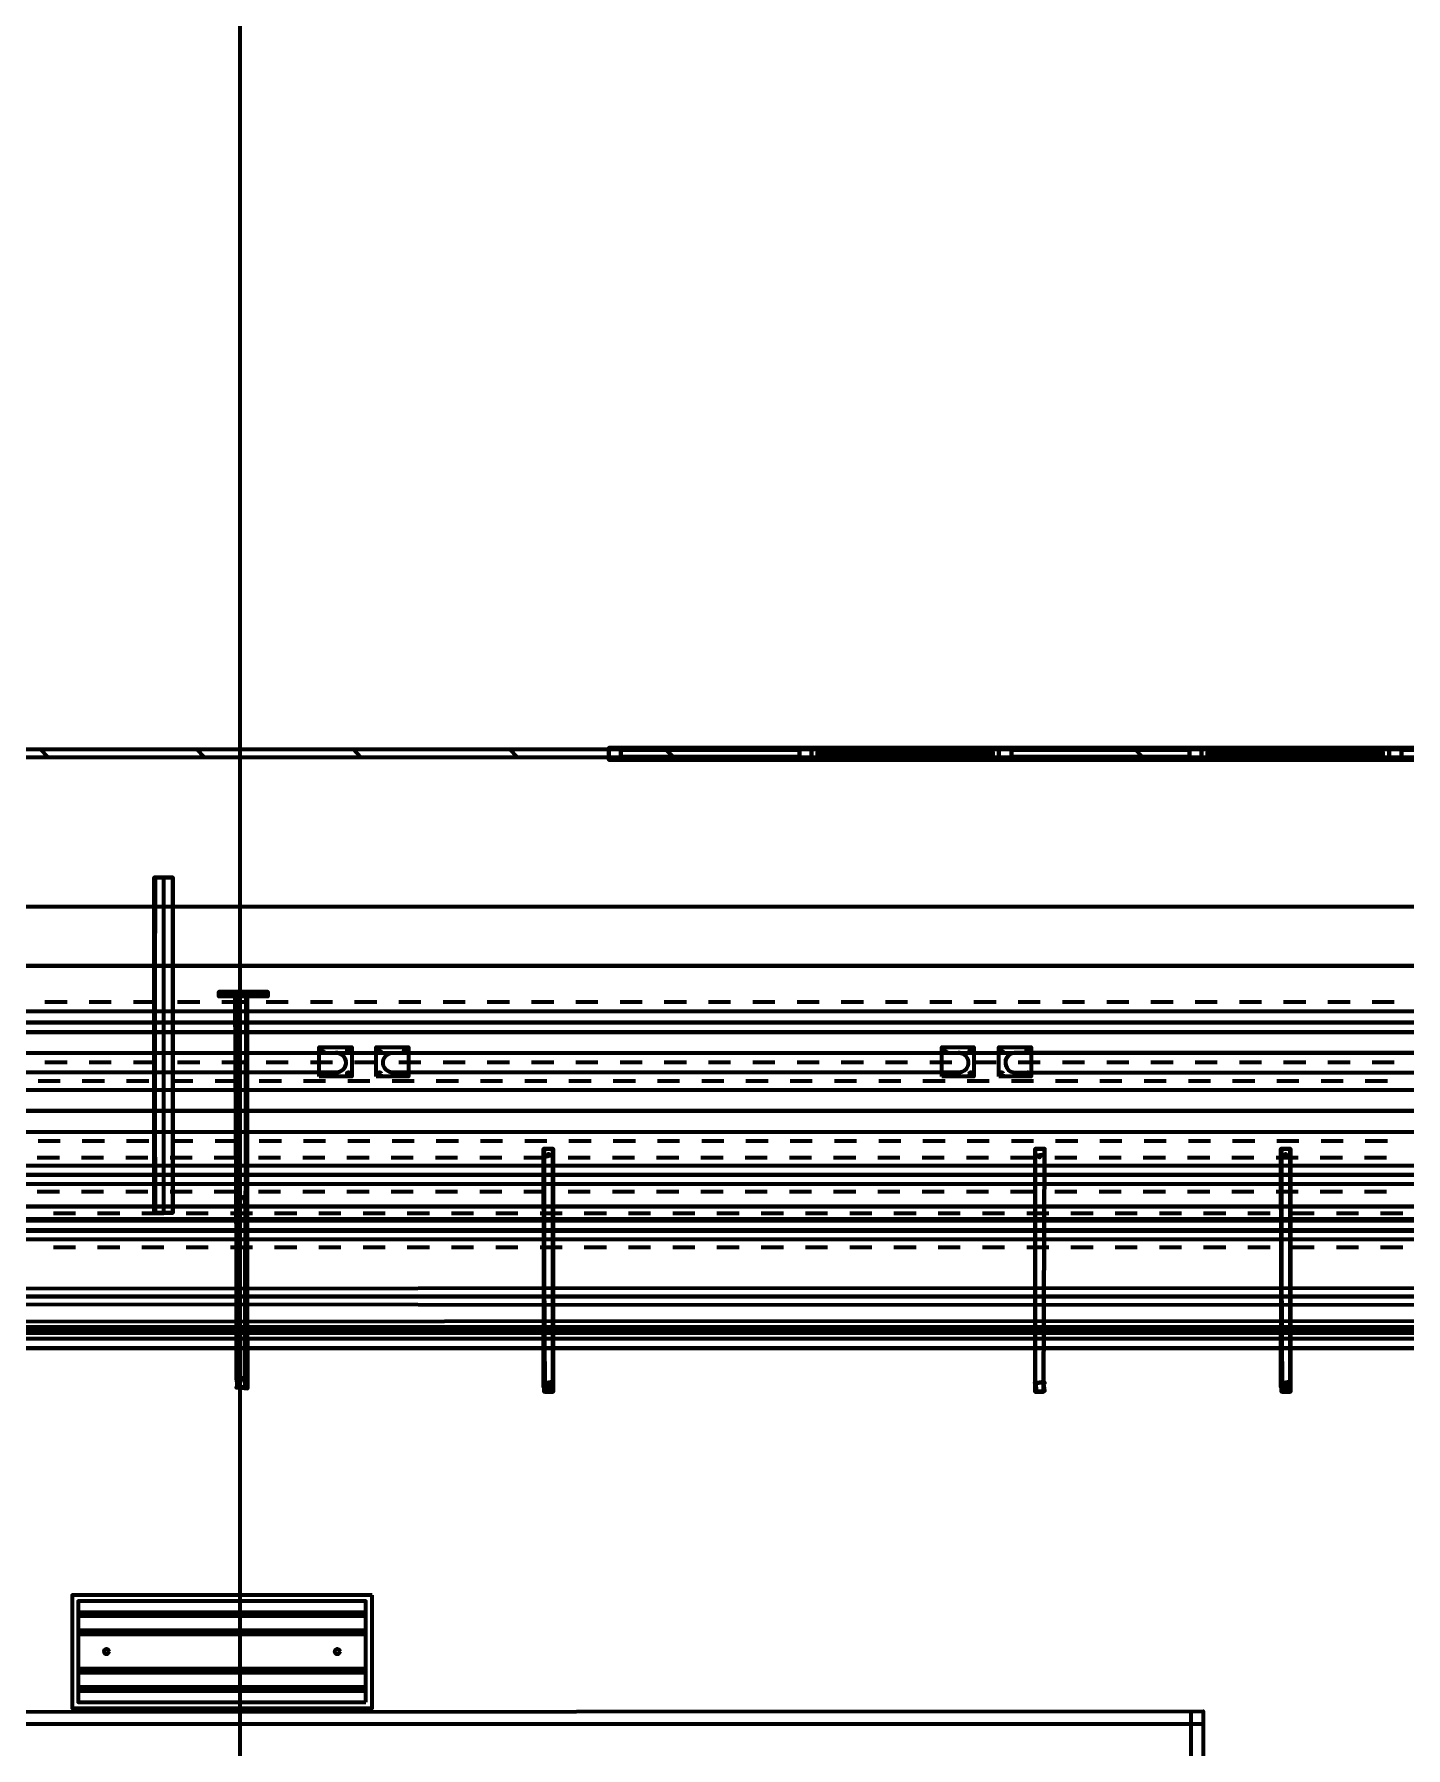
# Model space of a CAD drawing. Extents: x 0 to 1153, y 0 to 816.
# Drawn here: x 767.77 to 803.86, y 612.53 to 657.61 of the extents above; entities that cross this region are included whole.
import ezdxf

# ---------------------------------------------------------------- set-up
doc = ezdxf.new("R2010")
doc.units = 0
doc.header["$MEASUREMENT"] = 0
for name, color, linetype in [('Arch', 7, 'Continuous'), ('Electrical', 7, 'Continuous'), ('Hatch', 7, 'Continuous'), ('PIPE', 7, 'Continuous')]:
    doc.layers.add(name, color=color, linetype=linetype)

msp = doc.modelspace()

# ---------------------------------------------------------------- linework, layer by layer
at = {"layer": 'Arch', "color": 11, "linetype": 'Continuous', "lineweight": 211}
for p, q in [((773.187, 361.77), (773.187, 717.391)), ((768.128, 638.588), (767.937, 638.789)), ((772.245, 638.588), (772.054, 638.789)), ((776.362, 638.588), (776.171, 638.789)), ((780.478, 638.588), (780.288, 638.789)), ((784.595, 638.588), (784.394, 638.789)), ((792.829, 638.588), (792.628, 638.789)), ((796.936, 638.588), (796.745, 638.789)), ((801.052, 638.588), (800.862, 638.789)), ((917.988, 634.651), (110.871, 634.651)), ((765.545, 613.156), (798.534, 613.156)), ((798.206, 613.484), (798.206, 524.055))]:
    msp.add_line(p, q, dxfattribs=at)
for points in [[(782.891, 638.831), (808.757, 638.831), (782.891, 638.831), (782.891, 638.514), (808.757, 638.514), (808.757, 638.831), (808.757, 638.514), (782.891, 638.514)], [(783.209, 638.831), (783.209, 638.514), (808.44, 638.514), (808.44, 638.831)], [(793.485, 638.831), (793.157, 638.831), (793.157, 638.831), (793.157, 638.514), (793.485, 638.514), (793.485, 638.514), (793.485, 638.831), (793.485, 638.831), (793.485, 638.514), (793.157, 638.514), (793.157, 638.799), (788.225, 638.799), (788.225, 638.545), (788.225, 638.799), (793.157, 638.799), (793.157, 638.545), (788.225, 638.514), (788.225, 638.831), (788.225, 638.831), (787.908, 638.831), (787.908, 638.831), (787.908, 638.514), (788.225, 638.514), (788.225, 638.831), (787.908, 638.831), (787.908, 638.514), (788.225, 638.545), (793.157, 638.545), (793.157, 638.831), (793.485, 638.831), (793.485, 638.556), (793.485, 638.778), (798.174, 638.778), (798.174, 638.831), (798.174, 638.556), (798.174, 638.778), (798.174, 638.831), (798.174, 638.556), (793.485, 638.556), (793.485, 638.778), (793.485, 638.831), (793.485, 638.556), (798.174, 638.556), (798.174, 638.778), (793.485, 638.778), (793.485, 638.831), (793.485, 638.556), (793.485, 638.778), (798.174, 638.778), (798.174, 638.831), (798.174, 638.556), (798.174, 638.778), (798.174, 638.831), (798.174, 638.556), (793.485, 638.556), (793.485, 638.778), (793.485, 638.831), (793.485, 638.556), (798.174, 638.556), (798.174, 638.778), (793.485, 638.778), (793.485, 638.831), (793.485, 638.556), (793.485, 638.778), (798.174, 638.778), (798.174, 638.831), (798.174, 638.556), (798.174, 638.778), (798.174, 638.831), (798.174, 638.556), (793.485, 638.556), (793.485, 638.778), (793.485, 638.831), (793.485, 638.556), (798.174, 638.556), (798.174, 638.778), (793.485, 638.778), (793.485, 638.831), (793.485, 638.556), (793.485, 638.778), (798.174, 638.778), (798.174, 638.831), (798.174, 638.556), (798.174, 638.778), (798.174, 638.831), (798.174, 638.556), (793.485, 638.556), (793.485, 638.778), (793.485, 638.831), (793.485, 638.556), (798.174, 638.556), (798.174, 638.778), (793.485, 638.778), (793.485, 638.831), (793.485, 638.556), (793.485, 638.778), (798.174, 638.778), (798.174, 638.831), (798.174, 638.556), (798.174, 638.778), (798.174, 638.831), (798.174, 638.556), (793.485, 638.556), (793.485, 638.778), (793.485, 638.831), (793.485, 638.556), (798.174, 638.556), (798.174, 638.778), (793.485, 638.778), (793.485, 638.831), (793.485, 638.556), (793.485, 638.778), (798.174, 638.778), (798.174, 638.831), (798.174, 638.556), (798.174, 638.778), (798.174, 638.831), (798.174, 638.556), (793.485, 638.556), (793.485, 638.778), (793.485, 638.831), (793.485, 638.556), (798.174, 638.556), (798.174, 638.778), (793.485, 638.778), (793.485, 638.831), (793.485, 638.556), (793.485, 638.778), (798.174, 638.778), (798.174, 638.831), (798.174, 638.556), (798.174, 638.778), (798.174, 638.831), (798.174, 638.556), (793.485, 638.556), (793.485, 638.778), (793.485, 638.831), (793.485, 638.556), (798.174, 638.556), (798.174, 638.778), (793.485, 638.778), (793.485, 638.831), (793.485, 638.556), (793.485, 638.778), (798.174, 638.778), (798.174, 638.831), (798.174, 638.556), (798.174, 638.778), (798.174, 638.831), (798.174, 638.556), (793.485, 638.556), (793.485, 638.778), (793.485, 638.831), (793.485, 638.556), (798.174, 638.556), (798.174, 638.778), (793.485, 638.778), (793.485, 638.831), (793.485, 638.556), (793.485, 638.778), (798.174, 638.778), (798.174, 638.831), (798.174, 638.556), (798.174, 638.778), (798.174, 638.831), (798.174, 638.556), (793.485, 638.556), (793.485, 638.778), (793.485, 638.831), (793.485, 638.556), (798.174, 638.556), (798.174, 638.778), (793.485, 638.778), (793.485, 638.831), (793.485, 638.556), (793.485, 638.778), (798.174, 638.778), (798.174, 638.831), (798.174, 638.556), (798.174, 638.778), (798.174, 638.831), (798.174, 638.556), (793.485, 638.556), (793.485, 638.778), (793.485, 638.831), (793.485, 638.556), (798.174, 638.556), (798.174, 638.778), (793.485, 638.778), (793.485, 638.831), (793.485, 638.556), (793.485, 638.778), (798.174, 638.778), (798.174, 638.831), (798.174, 638.556), (798.174, 638.778), (798.174, 638.831), (798.174, 638.556), (793.485, 638.556), (793.485, 638.778), (793.485, 638.831), (793.485, 638.556), (798.174, 638.556), (798.174, 638.778), (793.485, 638.778), (793.485, 638.831), (793.485, 638.556), (793.485, 638.778), (798.174, 638.778), (798.174, 638.831), (798.174, 638.556), (798.174, 638.778), (798.174, 638.831), (798.174, 638.556), (793.485, 638.556), (793.485, 638.778), (793.485, 638.831), (793.485, 638.556), (798.174, 638.556), (798.174, 638.778), (793.485, 638.778), (793.485, 638.831), (793.485, 638.556), (793.485, 638.778), (798.174, 638.778), (798.174, 638.831), (798.174, 638.556), (798.174, 638.778), (798.174, 638.831), (798.174, 638.556), (793.485, 638.556), (793.485, 638.778), (793.485, 638.831), (793.485, 638.556), (798.174, 638.556), (798.174, 638.778), (793.485, 638.778), (793.485, 638.831), (793.485, 638.556), (793.485, 638.778), (798.174, 638.778), (798.174, 638.831), (798.174, 638.556), (798.174, 638.778), (798.174, 638.831), (798.174, 638.556), (793.485, 638.556), (793.485, 638.778), (793.485, 638.831), (793.485, 638.556), (798.174, 638.556), (798.174, 638.778), (793.485, 638.778), (793.485, 638.831), (793.485, 638.556), (793.485, 638.778), (798.174, 638.778), (798.174, 638.831), (798.174, 638.556), (798.174, 638.778), (798.174, 638.831), (798.174, 638.556), (793.485, 638.556), (793.485, 638.778), (793.485, 638.831), (793.485, 638.556), (798.174, 638.556), (798.174, 638.778), (793.485, 638.778), (793.485, 638.831), (793.485, 638.556), (793.485, 638.778), (798.174, 638.778), (798.174, 638.831), (798.174, 638.556), (798.174, 638.778), (798.174, 638.831), (798.174, 638.556), (793.485, 638.556), (793.485, 638.778), (793.485, 638.831), (793.485, 638.556), (798.174, 638.556), (798.174, 638.778), (793.485, 638.778), (793.485, 638.831), (793.485, 638.556), (793.485, 638.778), (798.174, 638.778), (798.174, 638.831), (798.174, 638.556), (798.174, 638.778), (798.174, 638.831), (798.174, 638.556), (793.485, 638.556), (793.485, 638.778), (793.485, 638.831), (793.485, 638.556), (798.174, 638.598), (793.485, 638.598), (798.174, 638.598), (793.485, 638.598), (798.174, 638.598), (793.485, 638.598), (798.174, 638.598), (793.485, 638.598), (798.174, 638.598), (793.485, 638.598), (798.174, 638.598), (793.485, 638.598), (798.174, 638.598), (793.485, 638.598), (798.174, 638.598), (793.485, 638.598), (798.174, 638.598), (793.485, 638.598), (798.174, 638.598), (793.485, 638.598), (798.174, 638.598), (793.485, 638.598), (798.174, 638.598), (793.485, 638.598), (798.174, 638.598), (793.485, 638.598), (798.174, 638.598), (793.485, 638.598), (798.174, 638.598), (793.485, 638.598), (798.174, 638.598), (793.485, 638.598), (798.174, 638.598), (793.485, 638.598), (798.174, 638.556), (798.174, 638.778), (793.485, 638.778), (793.485, 638.831), (798.174, 638.831), (793.485, 638.831), (798.174, 638.831), (793.485, 638.831), (798.174, 638.831), (793.485, 638.831), (798.174, 638.831), (793.485, 638.831), (798.174, 638.831), (793.485, 638.831), (798.174, 638.831), (793.485, 638.831), (798.174, 638.831), (793.485, 638.831), (798.174, 638.831), (793.485, 638.831), (798.174, 638.831), (793.485, 638.831), (798.174, 638.831), (793.485, 638.831), (798.174, 638.831), (793.485, 638.831), (798.174, 638.831), (793.485, 638.831), (798.174, 638.831), (793.485, 638.831), (798.174, 638.831), (793.485, 638.831), (798.174, 638.831), (793.485, 638.831), (798.174, 638.831), (793.485, 638.831), (798.174, 638.831)], [(798.491, 638.545), (803.423, 638.545), (803.423, 638.799), (803.423, 638.545), (798.491, 638.545), (798.491, 638.799), (803.423, 638.799), (798.491, 638.831), (798.174, 638.831), (798.174, 638.831), (798.174, 638.514), (798.491, 638.514), (798.491, 638.831), (798.491, 638.831), (798.491, 638.514), (798.174, 638.514), (798.174, 638.831), (798.491, 638.799)], [(870.49, 638.588), (870.49, 383.254), (870.68, 383.254), (870.68, 638.789), (870.49, 638.789), (916.982, 638.789), (870.49, 638.789), (870.49, 584.528), (916.982, 584.528), (870.49, 584.528), (870.49, 638.789), (681.905, 638.789), (681.905, 638.588)], [(792.999, 638.715), (788.384, 638.715), (788.384, 638.63), (792.999, 638.63), (792.999, 638.715), (788.384, 638.715), (788.384, 638.63), (792.999, 638.63), (792.999, 638.63), (792.999, 638.715), (792.999, 638.715), (792.999, 638.63), (788.384, 638.63), (788.384, 638.715), (792.999, 638.715), (792.999, 638.63), (788.384, 638.63), (788.384, 638.715)], [(788.49, 638.545), (792.903, 638.545), (788.49, 638.545), (788.49, 638.63), (792.903, 638.63), (792.903, 638.545), (792.903, 638.63), (788.49, 638.63)], [(803.264, 638.715), (798.65, 638.715), (803.264, 638.715), (803.264, 638.63), (798.65, 638.63), (798.65, 638.715), (798.65, 638.63), (803.264, 638.63), (803.264, 638.715), (803.264, 638.715), (798.65, 638.715), (803.264, 638.715), (803.264, 638.63), (798.65, 638.63), (798.65, 638.63), (798.65, 638.715), (798.65, 638.63), (803.264, 638.63)], [(803.169, 638.799), (798.756, 638.799), (803.169, 638.799), (803.169, 638.715), (798.756, 638.715), (798.756, 638.799), (798.756, 638.715), (803.169, 638.715)], [(803.169, 638.63), (798.756, 638.63), (803.169, 638.63), (803.169, 638.545), (798.756, 638.545), (798.756, 638.63), (798.756, 638.545), (803.169, 638.545)], [(915.596, 631.603), (915.829, 631.603), (915.829, 633.095), (915.596, 633.095), (915.596, 631.603), (915.596, 633.095), (681.905, 633.095), (681.905, 631.603), (681.905, 633.095), (915.829, 633.095), (915.829, 631.603), (681.905, 631.603)], [(775.271, 630.185), (775.271, 630.957), (776.129, 630.957), (776.129, 630.185)], [(775.702, 630.809), (775.758, 630.805)], [(776.774, 630.185), (776.774, 630.957), (777.621, 630.957), (777.621, 630.185)], [(777.222, 630.291), (777.166, 630.295), (777.113, 630.311), (777.065, 630.337), (777.024, 630.373), (776.99, 630.418), (776.967, 630.469), (776.956, 630.522), (776.956, 630.577), (776.967, 630.631), (776.99, 630.682), (777.024, 630.726), (777.065, 630.762), (777.113, 630.789), (777.166, 630.805), (792.141, 630.805), (792.194, 630.789), (792.242, 630.762), (792.283, 630.726), (792.317, 630.682), (792.34, 630.631), (792.351, 630.577), (792.351, 630.522), (792.34, 630.469), (792.317, 630.418), (792.283, 630.373), (792.242, 630.337), (792.194, 630.311), (792.141, 630.295), (792.11, 630.29)], [(791.655, 630.185), (791.655, 630.957), (792.501, 630.957), (792.501, 630.185)], [(792.085, 630.809), (792.141, 630.805)], [(793.157, 630.185), (793.157, 630.957), (794.004, 630.957), (794.004, 630.185)], [(765.545, 613.473), (798.534, 613.484), (798.534, 523.737), (765.545, 523.737)]]:
    msp.add_lwpolyline(points, close=True, dxfattribs=at)
for points in [[(808.44, 638.831), (783.209, 638.831), (783.209, 638.556), (783.209, 638.778), (787.908, 638.778), (787.908, 638.831), (787.908, 638.556), (787.908, 638.778), (787.908, 638.831), (787.908, 638.556), (787.908, 638.778), (783.209, 638.778), (783.209, 638.831), (783.209, 638.556), (783.209, 638.778), (783.209, 638.831), (783.209, 638.556), (783.209, 638.778), (787.908, 638.778), (787.908, 638.831), (787.908, 638.556), (787.908, 638.778), (787.908, 638.831), (787.908, 638.556), (787.908, 638.778), (783.209, 638.778), (783.209, 638.831), (783.209, 638.556), (783.209, 638.778), (783.209, 638.831), (783.209, 638.556), (783.209, 638.778), (787.908, 638.778), (787.908, 638.831), (787.908, 638.556), (787.908, 638.778), (787.908, 638.831), (787.908, 638.556), (787.908, 638.778), (783.209, 638.778), (783.209, 638.831), (783.209, 638.556), (783.209, 638.778), (783.209, 638.831), (783.209, 638.556), (783.209, 638.778), (787.908, 638.778), (787.908, 638.831), (787.908, 638.556), (787.908, 638.778), (787.908, 638.831), (787.908, 638.556), (787.908, 638.778), (783.209, 638.778), (783.209, 638.831), (783.209, 638.556), (783.209, 638.778), (783.209, 638.831), (783.209, 638.556), (783.209, 638.778), (787.908, 638.778), (787.908, 638.831), (787.908, 638.556), (787.908, 638.778), (787.908, 638.831), (787.908, 638.556), (787.908, 638.778), (783.209, 638.778), (783.209, 638.831), (783.209, 638.556), (783.209, 638.778), (783.209, 638.831), (783.209, 638.556), (783.209, 638.778), (787.908, 638.778), (787.908, 638.831), (787.908, 638.556), (787.908, 638.778), (787.908, 638.831), (787.908, 638.556), (787.908, 638.778), (783.209, 638.778), (783.209, 638.831), (783.209, 638.556), (783.209, 638.778), (783.209, 638.831), (783.209, 638.556), (783.209, 638.778), (787.908, 638.778), (787.908, 638.831), (787.908, 638.556), (787.908, 638.778), (787.908, 638.831), (787.908, 638.556), (787.908, 638.778), (783.209, 638.778), (783.209, 638.831), (783.209, 638.556), (783.209, 638.778), (783.209, 638.831), (783.209, 638.556), (783.209, 638.778), (787.908, 638.778), (787.908, 638.831), (787.908, 638.556), (787.908, 638.778), (787.908, 638.831), (787.908, 638.556), (787.908, 638.778), (783.209, 638.778), (783.209, 638.831), (783.209, 638.556), (783.209, 638.778), (783.209, 638.831), (783.209, 638.556), (783.209, 638.778), (787.908, 638.778), (787.908, 638.831), (787.908, 638.556), (787.908, 638.778), (787.908, 638.831), (787.908, 638.556), (787.908, 638.778), (783.209, 638.778), (783.209, 638.831), (783.209, 638.556), (783.209, 638.778), (783.209, 638.831), (783.209, 638.556), (783.209, 638.778), (787.908, 638.778), (787.908, 638.831), (787.908, 638.556), (787.908, 638.778), (787.908, 638.831), (787.908, 638.556), (787.908, 638.778), (783.209, 638.778), (783.209, 638.831), (783.209, 638.556), (783.209, 638.778), (783.209, 638.831), (783.209, 638.556), (783.209, 638.778), (787.908, 638.778), (787.908, 638.831), (787.908, 638.556), (787.908, 638.778), (787.908, 638.831), (787.908, 638.556), (787.908, 638.778), (783.209, 638.778), (783.209, 638.831), (783.209, 638.556), (783.209, 638.778), (783.209, 638.831), (783.209, 638.556), (783.209, 638.778), (787.908, 638.778), (787.908, 638.831), (787.908, 638.556), (787.908, 638.778), (787.908, 638.831), (787.908, 638.556), (787.908, 638.778), (783.209, 638.778), (783.209, 638.831), (783.209, 638.556), (783.209, 638.778), (783.209, 638.831), (783.209, 638.556), (783.209, 638.778), (787.908, 638.778), (787.908, 638.831), (787.908, 638.556), (787.908, 638.778), (787.908, 638.831), (787.908, 638.556), (787.908, 638.778), (783.209, 638.778), (783.209, 638.831), (783.209, 638.556), (783.209, 638.778), (783.209, 638.831), (783.209, 638.556), (783.209, 638.778), (787.908, 638.778), (787.908, 638.831), (787.908, 638.556), (787.908, 638.778), (787.908, 638.831), (787.908, 638.556), (787.908, 638.778), (783.209, 638.778), (783.209, 638.831), (783.209, 638.556), (783.209, 638.778), (783.209, 638.831), (783.209, 638.556), (783.209, 638.778), (787.908, 638.778), (787.908, 638.831), (787.908, 638.556), (787.908, 638.778), (787.908, 638.831), (787.908, 638.556), (787.908, 638.778), (783.209, 638.778), (783.209, 638.831), (783.209, 638.556), (783.209, 638.778), (783.209, 638.831), (783.209, 638.556), (783.209, 638.778), (787.908, 638.778), (787.908, 638.831), (787.908, 638.556), (787.908, 638.778), (787.908, 638.831), (787.908, 638.556), (787.908, 638.778), (783.209, 638.778), (783.209, 638.831), (783.209, 638.556), (783.209, 638.778), (783.209, 638.831), (783.209, 638.556), (783.209, 638.778), (787.908, 638.778), (787.908, 638.831), (787.908, 638.556), (787.908, 638.778), (787.908, 638.831), (787.908, 638.556), (787.908, 638.778), (783.209, 638.778), (783.209, 638.831), (783.209, 638.556), (783.209, 638.778), (783.209, 638.831), (787.908, 638.831), (783.209, 638.831), (787.908, 638.831), (783.209, 638.831), (787.908, 638.831), (783.209, 638.831), (787.908, 638.831), (783.209, 638.831), (787.908, 638.831), (783.209, 638.831), (787.908, 638.831), (783.209, 638.831), (787.908, 638.831), (783.209, 638.831), (787.908, 638.831), (783.209, 638.831), (787.908, 638.831), (783.209, 638.831), (787.908, 638.831), (783.209, 638.831), (787.908, 638.831), (783.209, 638.831), (787.908, 638.831), (783.209, 638.831), (787.908, 638.831), (783.209, 638.831), (787.908, 638.831), (783.209, 638.831), (787.908, 638.831), (783.209, 638.831), (787.908, 638.831), (783.209, 638.831), (787.908, 638.831), (783.209, 638.831), (783.209, 638.556), (787.908, 638.598), (783.209, 638.556), (787.908, 638.598), (783.209, 638.556), (787.908, 638.598), (783.209, 638.556), (787.908, 638.598), (783.209, 638.556), (787.908, 638.598), (783.209, 638.556), (787.908, 638.598), (783.209, 638.556), (787.908, 638.598), (783.209, 638.556), (787.908, 638.598), (783.209, 638.556), (787.908, 638.598), (783.209, 638.556), (787.908, 638.598), (783.209, 638.556), (787.908, 638.598), (783.209, 638.556), (787.908, 638.598), (783.209, 638.556), (787.908, 638.598), (783.209, 638.556), (787.908, 638.598), (783.209, 638.556), (787.908, 638.598), (783.209, 638.556), (787.908, 638.598), (783.209, 638.556), (787.908, 638.598), (783.209, 638.556), (787.908, 638.598), (783.209, 638.556), (787.908, 638.598), (783.209, 638.556), (787.908, 638.598), (783.209, 638.556), (787.908, 638.598), (783.209, 638.556), (787.908, 638.598), (783.209, 638.556), (787.908, 638.598), (783.209, 638.556), (787.908, 638.598), (783.209, 638.556), (787.908, 638.598), (783.209, 638.556), (787.908, 638.598), (783.209, 638.556), (787.908, 638.598), (783.209, 638.556), (787.908, 638.598), (783.209, 638.556), (787.908, 638.598), (783.209, 638.556), (787.908, 638.598), (783.209, 638.556), (787.908, 638.598), (783.209, 638.556), (787.908, 638.598), (783.209, 638.556), (787.908, 638.598), (783.209, 638.598), (787.908, 638.556), (783.209, 638.514), (808.44, 638.556)], [(808.44, 638.778), (803.751, 638.778), (803.751, 638.831), (803.751, 638.556), (808.44, 638.598), (803.751, 638.556), (808.44, 638.598), (803.751, 638.556), (808.44, 638.598), (803.751, 638.556), (808.44, 638.598), (803.751, 638.556), (808.44, 638.598), (803.751, 638.556), (808.44, 638.598), (803.751, 638.556), (808.44, 638.598), (803.751, 638.556), (808.44, 638.598), (803.751, 638.556), (808.44, 638.598), (803.751, 638.556), (808.44, 638.598), (803.751, 638.556), (808.44, 638.598), (803.751, 638.556), (808.44, 638.598), (803.751, 638.556), (808.44, 638.598), (803.751, 638.556), (808.44, 638.598), (803.751, 638.556), (808.44, 638.598), (803.751, 638.556), (808.44, 638.598), (803.751, 638.556), (808.44, 638.598), (803.751, 638.556), (808.44, 638.598), (803.751, 638.556), (808.44, 638.598), (803.751, 638.556), (808.44, 638.598), (803.751, 638.556), (808.44, 638.598), (803.751, 638.556), (808.44, 638.598), (803.751, 638.556), (808.44, 638.598), (803.751, 638.556), (808.44, 638.598), (803.751, 638.556), (808.44, 638.598), (803.751, 638.556), (808.44, 638.598), (803.751, 638.556), (808.44, 638.598), (803.751, 638.556), (808.44, 638.598), (803.751, 638.556), (808.44, 638.598), (803.751, 638.556), (808.44, 638.598), (803.751, 638.556), (808.44, 638.598), (803.751, 638.556), (808.44, 638.598), (803.751, 638.556), (808.44, 638.598), (803.751, 638.556), (808.44, 638.598), (803.751, 638.556), (803.751, 638.778), (803.751, 638.831), (808.44, 638.831), (803.751, 638.831), (808.44, 638.831), (803.751, 638.831), (808.44, 638.831), (803.751, 638.831), (808.44, 638.831), (803.751, 638.831), (808.44, 638.831), (803.751, 638.831), (808.44, 638.831), (803.751, 638.831), (808.44, 638.831), (803.751, 638.831), (808.44, 638.831), (803.751, 638.831), (808.44, 638.831), (803.751, 638.831), (808.44, 638.831), (803.751, 638.831), (808.44, 638.831), (803.751, 638.831), (808.44, 638.831), (803.751, 638.831), (808.44, 638.831), (803.751, 638.831), (808.44, 638.831), (803.751, 638.831), (808.44, 638.831), (803.751, 638.831), (808.44, 638.831), (803.751, 638.831), (808.44, 638.831), (803.751, 638.831), (803.423, 638.831), (803.423, 638.831), (803.423, 638.514), (803.751, 638.514), (803.751, 638.514), (803.751, 638.831), (803.751, 638.831), (803.751, 638.514), (803.423, 638.514), (803.423, 638.831), (803.751, 638.831), (803.751, 638.556), (803.751, 638.778), (808.44, 638.778)], [(808.44, 638.778), (803.751, 638.778), (803.751, 638.831), (803.751, 638.556), (803.751, 638.778), (803.751, 638.831), (803.751, 638.556), (803.751, 638.778), (808.44, 638.778)], [(808.44, 638.778), (803.751, 638.778), (803.751, 638.831), (803.751, 638.556), (803.751, 638.778), (803.751, 638.831), (803.751, 638.556), (803.751, 638.778), (808.44, 638.778)], [(808.44, 638.778), (803.751, 638.778), (803.751, 638.831), (803.751, 638.556), (803.751, 638.778), (803.751, 638.831), (803.751, 638.556), (803.751, 638.778), (808.44, 638.778)], [(808.44, 638.778), (803.751, 638.778), (803.751, 638.831), (803.751, 638.556), (803.751, 638.778), (803.751, 638.831), (803.751, 638.556), (803.751, 638.778), (808.44, 638.778)], [(808.44, 638.778), (803.751, 638.778), (803.751, 638.831), (803.751, 638.556), (803.751, 638.778), (803.751, 638.831), (803.751, 638.556), (803.751, 638.778), (808.44, 638.778)], [(808.44, 638.778), (803.751, 638.778), (803.751, 638.831), (803.751, 638.556), (803.751, 638.778), (803.751, 638.831), (803.751, 638.556), (803.751, 638.778), (808.44, 638.778)], [(808.44, 638.778), (803.751, 638.778), (803.751, 638.831), (803.751, 638.556), (803.751, 638.778), (803.751, 638.831), (803.751, 638.556), (803.751, 638.778), (808.44, 638.778)], [(808.44, 638.778), (803.751, 638.778), (803.751, 638.831), (803.751, 638.556), (803.751, 638.778), (803.751, 638.831), (803.751, 638.556), (803.751, 638.778), (808.44, 638.778)], [(808.44, 638.778), (803.751, 638.778), (803.751, 638.831), (803.751, 638.556), (803.751, 638.778), (803.751, 638.831), (803.751, 638.556), (803.751, 638.778), (808.44, 638.778)], [(808.44, 638.778), (803.751, 638.778), (803.751, 638.831), (803.751, 638.556), (803.751, 638.778), (803.751, 638.831), (803.751, 638.556), (803.751, 638.778), (808.44, 638.778)], [(808.44, 638.778), (803.751, 638.778), (803.751, 638.831), (803.751, 638.556), (803.751, 638.778), (803.751, 638.831), (803.751, 638.556), (803.751, 638.778), (808.44, 638.778)], [(808.44, 638.778), (803.751, 638.778), (803.751, 638.831), (803.751, 638.556), (803.751, 638.778), (803.751, 638.831), (803.751, 638.556), (803.751, 638.778), (808.44, 638.778)], [(808.44, 638.778), (803.751, 638.778), (803.751, 638.831), (803.751, 638.556), (803.751, 638.778), (803.751, 638.831), (803.751, 638.556), (803.751, 638.778), (808.44, 638.778)], [(808.44, 638.778), (803.751, 638.778), (803.751, 638.831), (803.751, 638.556), (803.751, 638.778), (803.751, 638.831), (803.751, 638.556), (803.751, 638.778), (808.44, 638.778)], [(808.44, 638.778), (803.751, 638.778), (803.751, 638.831), (803.751, 638.556), (803.751, 638.778), (803.751, 638.831), (803.751, 638.556), (803.751, 638.778), (808.44, 638.778)], [(808.44, 638.778), (803.751, 638.778), (803.751, 638.831), (803.751, 638.556), (803.751, 638.778), (803.751, 638.831), (803.751, 638.556), (803.751, 638.778), (808.44, 638.778)], [(788.511, 638.789), (788.49, 638.715), (792.903, 638.715), (792.903, 638.799), (788.511, 638.789), (788.49, 638.715), (792.903, 638.715), (792.903, 638.799), (788.49, 638.799), (788.712, 638.588)], [(760.783, 630.805), (775.758, 630.805), (775.811, 630.789), (775.859, 630.762), (775.9, 630.726), (775.934, 630.682), (775.957, 630.631), (775.969, 630.577), (775.969, 630.522), (775.957, 630.469), (775.934, 630.418), (775.9, 630.373), (775.859, 630.337), (775.811, 630.311), (775.758, 630.295), (775.727, 630.29), (760.839, 630.291)]]:
    msp.add_lwpolyline(points, dxfattribs=at)
msp.add_lwpolyline([(808.482, 630.809), (793.566, 630.808), (793.512, 630.798), (793.461, 630.777), (793.406, 630.736), (793.363, 630.682), (793.34, 630.631), (793.328, 630.577), (793.328, 630.522), (793.34, 630.469), (793.362, 630.417, 0.273706), (793.591, 630.29), (808.497, 630.291)], format="xyb", dxfattribs=at)
for centre, radius in [((775.351, 630.888), 0.037), ((776.039, 630.888), 0.037), ((776.854, 630.888), 0.037), ((777.531, 630.888), 0.037), ((791.734, 630.888), 0.037), ((792.422, 630.888), 0.037), ((793.226, 630.888), 0.037), ((793.914, 630.888), 0.0371), ((775.351, 630.264), 0.037), ((776.039, 630.264), 0.037), ((776.854, 630.264), 0.037), ((777.531, 630.264), 0.037), ((791.734, 630.264), 0.037), ((792.422, 630.264), 0.037), ((793.226, 630.264), 0.037), ((793.914, 630.264), 0.0371)]:
    msp.add_circle(centre, radius, dxfattribs=at)
msp.add_arc((793.586, 630.55), 0.259, 91.3038, 210.6018, dxfattribs=at)
for p in [(787.908, 638.831), (788.225, 638.831), (793.157, 638.831), (793.485, 638.831), (798.174, 638.831), (798.491, 638.831), (803.423, 638.831), (803.751, 638.831), (787.908, 638.514), (788.384, 638.715), (792.999, 638.715), (792.999, 638.63), (793.485, 638.514), (798.174, 638.514), (798.65, 638.715), (798.65, 638.63), (803.264, 638.715), (803.751, 638.514)]:
    msp.add_point(p, dxfattribs=at)
at = {"layer": 'Electrical', "color": 5, "linetype": 'Continuous', "lineweight": 211}
msp.add_line((725.572, 626.438), (823.32, 626.438), dxfattribs=at)
for points in [[(823.32, 626.131), (725.572, 626.131), (823.32, 626.121), (823.32, 626.766), (823.32, 626.131), (823.32, 626.766), (823.32, 626.121), (725.572, 626.121), (725.572, 626.766), (725.572, 626.131), (725.572, 626.766), (725.572, 626.121)], [(725.572, 626.766), (823.32, 626.766), (725.572, 626.766), (823.32, 626.766)]]:
    msp.add_lwpolyline(points, close=True, dxfattribs=at)
at = {"layer": 'Hatch', "color": 5, "linetype": 'Continuous', "lineweight": 211}
for p, q in [((771.176, 635.423), (771.176, 626.597)), ((776.499, 616.088), (768.932, 616.088)), ((776.499, 615.992), (768.932, 615.992)), ((776.499, 615.611), (768.932, 615.611)), ((776.499, 615.505), (768.932, 615.505)), ((776.499, 614.606), (768.932, 614.606)), ((776.499, 614.5), (768.932, 614.5)), ((776.499, 614.119), (768.932, 614.119)), ((776.499, 614.013), (768.932, 614.013))]:
    msp.add_line(p, q, dxfattribs=at)
at = {"layer": 'Hatch', "color": 3, "linetype": 'Continuous', "lineweight": 211}
for p, q in [((773.917, 632.291), (772.626, 632.291)), ((781.188, 628.28), (781.209, 628.28)), ((800.597, 628.28), (800.608, 628.28))]:
    msp.add_line(p, q, dxfattribs=at)
at = {"layer": 'Hatch', "color": 5, "linetype": 'Continuous', "lineweight": 211}
for points in [[(770.953, 626.597), (770.953, 635.423), (770.932, 626.597), (771.419, 626.597), (770.953, 626.597), (771.419, 626.597), (770.932, 626.597), (770.932, 635.423), (771.419, 635.423), (770.953, 635.423), (771.419, 635.423), (770.932, 635.423)], [(771.419, 635.423), (771.419, 626.597), (771.419, 635.423), (771.419, 626.597)], [(776.669, 616.543), (768.773, 616.543), (768.773, 613.569), (776.669, 613.569)], [(776.499, 613.727), (776.499, 616.384), (768.932, 616.384), (768.932, 613.727)], [(769.747, 615.056), (769.695, 614.989), (769.651, 614.992), (769.617, 615.024), (769.61, 615.067), (769.633, 615.108), (769.673, 615.124), (769.714, 615.114), (769.747, 615.056)], [(775.822, 615.056), (775.77, 614.989), (775.726, 614.992), (775.692, 615.024), (775.685, 615.067), (775.708, 615.108), (775.747, 615.124), (775.789, 615.114), (775.822, 615.056)]]:
    msp.add_lwpolyline(points, close=True, dxfattribs=at)
at = {"layer": 'Hatch', "color": 3, "linetype": 'Continuous', "lineweight": 211}
for points in [[(773.917, 632.418), (773.917, 632.291), (773.917, 632.418), (772.626, 632.418), (772.626, 632.291), (772.626, 632.418)], [(772.626, 632.365), (773.917, 632.344), (772.626, 632.344)], [(773.324, 622.02), (773.114, 622.004), (773.388, 621.982), (773.114, 622.004), (773.324, 622.02), (773.314, 622.226), (773.113, 622.205), (773.114, 622.004), (773.324, 622.02), (773.114, 622.004), (773.123, 622.247), (773.356, 622.205), (773.324, 622.02), (773.114, 622.004), (773.123, 622.226), (773.335, 622.205), (773.324, 622.02), (773.314, 622.247), (773.091, 622.205), (773.114, 622.004), (773.324, 622.02), (773.345, 632.354), (773.388, 621.982), (773.388, 632.354), (773.091, 632.354), (773.114, 622.004), (773.06, 632.354), (773.114, 622.004), (773.114, 622.004)], [(773.314, 632.354), (773.06, 632.354), (773.314, 632.354), (773.388, 632.354), (773.091, 632.354)], [(781.346, 628.105), (781.256, 628.083), (781.346, 628.105), (781.303, 628.152), (781.256, 628.083), (781.346, 628.105), (781.256, 628.083), (781.256, 628.083)], [(794.332, 621.887), (794.11, 621.887), (794.332, 621.887), (794.11, 621.887), (794.332, 621.887), (794.353, 628.28), (794.332, 621.887), (794.364, 628.28), (794.11, 628.28), (794.11, 621.887), (794.11, 628.28), (794.11, 621.887)], [(794.332, 628.28), (794.11, 628.28), (794.364, 628.28), (794.11, 628.28)], [(794.184, 628.105), (794.275, 628.123), (794.184, 628.105), (794.228, 628.057), (794.275, 628.123), (794.184, 628.105), (794.275, 628.123), (794.275, 628.123)], [(800.746, 628.105), (800.656, 628.083), (800.746, 628.105), (800.702, 628.152), (800.656, 628.083), (800.746, 628.105), (800.656, 628.083), (800.656, 628.083)], [(773.314, 622.247), (773.091, 622.247), (773.314, 622.247), (773.091, 622.247), (773.314, 622.247), (773.335, 626.777), (773.314, 622.247), (773.356, 626.798), (773.314, 627.02), (773.091, 626.988), (773.091, 626.777), (773.091, 622.247), (773.091, 626.777), (773.091, 622.247)], [(773.091, 626.777), (773.319, 626.791), (773.091, 626.777), (773.319, 626.791), (773.091, 626.777), (773.319, 626.791), (773.314, 627.01), (773.113, 626.988), (773.091, 626.777), (773.123, 627.02), (773.356, 626.988), (773.319, 626.791), (773.091, 626.777), (773.123, 627.01), (773.335, 626.988), (773.319, 626.791), (773.091, 626.777), (773.319, 626.791), (773.319, 626.791)], [(781.41, 621.924), (781.191, 621.914), (781.41, 621.924), (781.191, 621.914), (781.41, 621.924), (781.191, 621.914), (781.209, 622.131), (781.42, 622.109), (781.41, 621.924), (781.399, 622.152), (781.177, 622.109), (781.191, 621.914), (781.191, 621.914)], [(800.809, 621.924), (800.591, 621.914), (800.809, 621.924), (800.591, 621.914), (800.809, 621.924), (800.591, 621.914), (800.608, 622.131), (800.82, 622.109), (800.809, 621.924), (800.798, 622.152), (800.576, 622.109), (800.591, 621.914), (800.591, 621.914)], [(781.209, 622.014), (781.431, 622.014), (781.177, 622.014), (781.431, 622.014)], [(800.608, 622.014), (800.83, 622.014), (800.576, 622.014), (800.83, 622.014)]]:
    msp.add_lwpolyline(points, dxfattribs=at)
for points in [[(781.42, 628.28), (781.209, 628.28), (781.431, 628.28), (781.209, 628.28), (781.177, 628.28), (781.42, 628.28), (781.209, 628.28), (781.431, 628.28), (781.177, 628.28), (781.42, 628.28), (781.42, 622.014), (781.431, 628.28), (781.431, 622.014), (781.188, 622.014), (781.188, 628.28), (781.177, 622.014), (781.188, 628.28), (781.188, 621.887), (781.177, 628.28), (781.209, 621.887), (781.42, 621.887), (781.42, 628.28), (781.431, 621.887)], [(800.82, 628.28), (800.608, 628.28), (800.83, 628.28), (800.608, 628.28), (800.576, 628.28), (800.82, 628.28), (800.608, 628.28), (800.83, 628.28), (800.576, 628.28), (800.82, 628.28), (800.82, 622.014), (800.83, 628.28), (800.83, 622.014), (800.597, 622.014), (800.597, 628.28), (800.576, 622.014), (800.597, 628.28), (800.597, 621.887), (800.576, 628.28), (800.608, 621.887), (800.82, 621.887), (800.82, 628.28), (800.83, 621.887)], [(773.091, 627.01), (773.102, 626.994), (773.105, 627.003), (773.114, 627.009), (773.116, 627.01), (773.081, 626.994), (773.088, 627.016), (773.109, 627.03), (773.115, 627.031), (773.102, 626.994), (773.105, 627.003), (773.114, 627.009), (773.116, 627.01), (773.081, 626.994), (773.088, 627.016), (773.118, 627.031)], [(773.308, 627.01), (773.324, 626.997), (773.324, 626.995), (773.308, 627.031), (773.33, 627.024), (773.344, 627.003), (773.345, 626.997), (773.308, 627.01), (773.318, 627.006), (773.324, 626.997), (773.324, 626.995), (773.308, 627.031), (773.33, 627.024), (773.345, 626.994)], [(781.188, 622.115), (781.2, 622.13), (781.202, 622.131), (781.166, 622.115), (781.174, 622.137), (781.203, 622.152)], [(781.394, 622.131), (781.409, 622.12), (781.41, 622.116), (781.394, 622.152), (781.416, 622.145), (781.431, 622.115)], [(794.12, 622.115), (794.131, 622.13), (794.135, 622.131), (794.099, 622.115), (794.106, 622.137), (794.125, 622.15), (794.133, 622.152), (794.12, 622.109), (794.142, 621.908), (794.353, 621.919), (794.332, 622.131), (794.11, 622.109), (794.142, 621.887), (794.364, 621.919), (794.332, 622.152)], [(794.327, 622.131), (794.342, 622.119), (794.343, 622.116), (794.327, 622.152), (794.349, 622.145), (794.364, 622.115)], [(800.587, 622.115), (800.598, 622.13), (800.601, 622.131), (800.566, 622.115), (800.573, 622.137), (800.603, 622.152)], [(800.793, 622.131), (800.808, 622.12), (800.809, 622.116), (800.793, 622.152), (800.815, 622.145), (800.83, 622.115)]]:
    msp.add_lwpolyline(points, close=True, dxfattribs=at)
at = {"layer": 'Hatch', "color": 5, "linetype": 'Continuous', "lineweight": 211}
for points in [[(724.133, 623.528), (823.352, 623.528), (823.32, 623.041), (833.321, 623.041), (823.352, 623.041), (833.374, 623.041), (823.352, 623.041), (823.352, 623.517), (823.352, 623.528), (823.32, 623.528), (833.321, 623.528)], [(833.374, 623.528), (823.32, 623.517), (823.32, 623.041), (724.133, 623.041), (823.32, 623.041), (724.133, 623.041), (823.32, 623.041), (823.32, 623.528), (823.32, 623.517), (724.133, 623.517), (823.32, 623.528), (823.32, 623.041), (823.32, 623.517), (823.32, 623.041), (823.32, 623.517), (833.321, 623.528)], [(833.374, 623.517), (823.32, 623.528), (724.133, 623.528)], [(833.342, 623.284), (823.32, 623.284), (724.133, 623.284)]]:
    msp.add_lwpolyline(points, dxfattribs=at)
at = {"layer": 'Hatch', "color": 3, "linetype": 'Continuous', "lineweight": 211}
for p in [(773.091, 627.01), (773.091, 626.777), (773.091, 622.226), (773.091, 622.004)]:
    msp.add_point(p, dxfattribs=at)
at = {"layer": 'PIPE', "color": 4, "linetype": 'Continuous', "lineweight": 211}
for p, q in [((768.636, 632.143), (768.054, 632.143)), ((769.8, 632.143), (769.218, 632.143)), ((770.964, 632.143), (770.382, 632.143)), ((772.128, 632.143), (771.546, 632.143)), ((773.292, 632.143), (772.71, 632.143)), ((774.457, 632.143), (773.874, 632.143)), ((775.621, 632.143), (775.039, 632.143)), ((776.785, 632.143), (776.203, 632.143)), ((777.949, 632.143), (777.367, 632.143)), ((779.113, 632.143), (778.531, 632.143)), ((780.277, 632.143), (779.695, 632.143)), ((781.442, 632.143), (780.859, 632.143)), ((782.606, 632.143), (782.024, 632.143)), ((783.77, 632.143), (783.188, 632.143)), ((784.934, 632.143), (784.352, 632.143)), ((786.098, 632.143), (785.516, 632.143)), ((787.262, 632.143), (786.68, 632.143)), ((788.427, 632.143), (787.845, 632.143)), ((789.591, 632.143), (789.009, 632.143)), ((790.755, 632.143), (790.173, 632.143)), ((791.919, 632.143), (791.337, 632.143)), ((793.083, 632.143), (792.501, 632.143)), ((794.247, 632.143), (793.665, 632.143)), ((795.412, 632.143), (794.83, 632.143)), ((796.576, 632.143), (795.994, 632.143)), ((797.74, 632.143), (797.158, 632.143)), ((798.904, 632.143), (798.322, 632.143)), ((800.068, 632.143), (799.486, 632.143)), ((801.232, 632.143), (800.65, 632.143)), ((802.397, 632.143), (801.814, 632.143)), ((803.561, 632.143), (802.979, 632.143)), ((768.054, 630.566), (768.636, 630.566)), ((769.218, 630.566), (769.8, 630.566)), ((770.382, 630.566), (770.964, 630.566)), ((771.546, 630.566), (772.128, 630.566)), ((772.71, 630.566), (773.292, 630.566)), ((773.874, 630.566), (774.457, 630.566)), ((775.039, 630.566), (775.621, 630.566)), ((776.203, 630.566), (776.785, 630.566)), ((777.367, 630.566), (777.949, 630.566)), ((778.531, 630.566), (779.113, 630.566)), ((779.695, 630.566), (780.277, 630.566)), ((780.859, 630.566), (781.442, 630.566)), ((782.024, 630.566), (782.606, 630.566)), ((783.188, 630.566), (783.77, 630.566)), ((784.352, 630.566), (784.934, 630.566)), ((785.516, 630.566), (786.098, 630.566)), ((786.68, 630.566), (787.262, 630.566)), ((787.845, 630.566), (788.427, 630.566)), ((789.009, 630.566), (789.591, 630.566)), ((790.173, 630.566), (790.755, 630.566)), ((791.337, 630.566), (791.919, 630.566)), ((792.501, 630.566), (793.083, 630.566)), ((793.665, 630.566), (794.247, 630.566)), ((794.83, 630.566), (795.412, 630.566)), ((795.994, 630.566), (796.576, 630.566)), ((797.158, 630.566), (797.74, 630.566)), ((798.322, 630.566), (798.904, 630.566)), ((799.486, 630.566), (800.068, 630.566)), ((800.65, 630.566), (801.232, 630.566)), ((801.814, 630.566), (802.397, 630.566)), ((802.979, 630.566), (803.561, 630.566))]:
    msp.add_line(p, q, dxfattribs=at)
at = {"layer": 'PIPE', "color": 220, "linetype": 'Continuous', "lineweight": 211}
for p, q in [((768.456, 630.068), (767.874, 630.068)), ((769.62, 630.068), (769.038, 630.068)), ((770.784, 630.068), (770.202, 630.068)), ((771.948, 630.068), (771.366, 630.068)), ((773.113, 630.068), (772.53, 630.068)), ((774.277, 630.068), (773.695, 630.068)), ((775.441, 630.068), (774.859, 630.068)), ((776.605, 630.068), (776.023, 630.068)), ((777.769, 630.068), (777.187, 630.068)), ((778.933, 630.068), (778.351, 630.068)), ((780.098, 630.068), (779.515, 630.068)), ((781.262, 630.068), (780.68, 630.068)), ((782.426, 630.068), (781.844, 630.068)), ((783.59, 630.068), (783.008, 630.068)), ((784.754, 630.068), (784.172, 630.068)), ((785.918, 630.068), (785.336, 630.068)), ((787.082, 630.068), (786.5, 630.068)), ((788.247, 630.068), (787.665, 630.068)), ((789.411, 630.068), (788.829, 630.068)), ((790.575, 630.068), (789.993, 630.068)), ((791.739, 630.068), (791.157, 630.068)), ((792.903, 630.068), (792.321, 630.068)), ((794.067, 630.068), (793.485, 630.068)), ((795.232, 630.068), (794.65, 630.068)), ((796.396, 630.068), (795.814, 630.068)), ((797.56, 630.068), (796.978, 630.068)), ((798.724, 630.068), (798.142, 630.068)), ((799.888, 630.068), (799.306, 630.068)), ((801.052, 630.068), (800.47, 630.068)), ((802.217, 630.068), (801.635, 630.068)), ((803.381, 630.068), (802.799, 630.068)), ((767.874, 628.491), (768.456, 628.491)), ((769.038, 628.491), (769.62, 628.491)), ((770.202, 628.491), (770.784, 628.491)), ((771.366, 628.491), (771.948, 628.491)), ((772.53, 628.491), (773.113, 628.491)), ((773.695, 628.491), (774.277, 628.491)), ((774.859, 628.491), (775.441, 628.491)), ((776.023, 628.491), (776.605, 628.491)), ((777.187, 628.491), (777.769, 628.491)), ((778.351, 628.491), (778.933, 628.491)), ((779.515, 628.491), (780.098, 628.491)), ((780.68, 628.491), (781.262, 628.491)), ((781.844, 628.491), (782.426, 628.491)), ((783.008, 628.491), (783.59, 628.491)), ((784.172, 628.491), (784.754, 628.491)), ((785.336, 628.491), (785.918, 628.491)), ((786.5, 628.491), (787.082, 628.491)), ((787.665, 628.491), (788.247, 628.491)), ((788.829, 628.491), (789.411, 628.491)), ((789.993, 628.491), (790.575, 628.491)), ((791.157, 628.491), (791.739, 628.491)), ((792.321, 628.491), (792.903, 628.491)), ((793.485, 628.491), (794.067, 628.491)), ((794.65, 628.491), (795.232, 628.491)), ((795.814, 628.491), (796.396, 628.491)), ((796.978, 628.491), (797.56, 628.491)), ((798.142, 628.491), (798.724, 628.491)), ((799.306, 628.491), (799.888, 628.491)), ((800.47, 628.491), (801.052, 628.491)), ((801.635, 628.491), (802.217, 628.491)), ((802.799, 628.491), (803.381, 628.491))]:
    msp.add_line(p, q, dxfattribs=at)
at = {"layer": 'PIPE', "color": 152, "linetype": 'Continuous', "lineweight": 211}
for p, q in [((768.435, 628.047), (767.853, 628.047)), ((769.599, 628.047), (769.017, 628.047)), ((770.763, 628.047), (770.181, 628.047)), ((771.927, 628.047), (771.345, 628.047)), ((773.091, 628.047), (772.509, 628.047)), ((774.255, 628.047), (773.673, 628.047)), ((775.42, 628.047), (774.838, 628.047)), ((776.584, 628.047), (776.002, 628.047)), ((777.748, 628.047), (777.166, 628.047)), ((778.912, 628.047), (778.33, 628.047)), ((780.076, 628.047), (779.494, 628.047)), ((781.241, 628.047), (780.658, 628.047)), ((782.405, 628.047), (781.823, 628.047)), ((783.569, 628.047), (782.987, 628.047)), ((784.733, 628.047), (784.151, 628.047)), ((785.897, 628.047), (785.315, 628.047)), ((787.061, 628.047), (786.479, 628.047)), ((788.225, 628.047), (787.643, 628.047)), ((789.39, 628.047), (788.808, 628.047)), ((790.554, 628.047), (789.972, 628.047)), ((791.718, 628.047), (791.136, 628.047)), ((792.882, 628.047), (792.3, 628.047)), ((794.046, 628.047), (793.464, 628.047)), ((795.21, 628.047), (794.628, 628.047)), ((796.375, 628.047), (795.793, 628.047)), ((797.539, 628.047), (796.957, 628.047)), ((798.703, 628.047), (798.121, 628.047)), ((799.867, 628.047), (799.285, 628.047)), ((801.031, 628.047), (800.449, 628.047)), ((802.195, 628.047), (801.613, 628.047)), ((803.36, 628.047), (802.778, 628.047)), ((767.853, 627.158), (768.435, 627.158)), ((769.017, 627.158), (769.599, 627.158)), ((770.181, 627.158), (770.763, 627.158)), ((771.345, 627.158), (771.927, 627.158)), ((772.509, 627.158), (773.091, 627.158)), ((773.673, 627.158), (774.255, 627.158)), ((774.838, 627.158), (775.42, 627.158)), ((776.002, 627.158), (776.584, 627.158)), ((777.166, 627.158), (777.748, 627.158)), ((778.33, 627.158), (778.912, 627.158)), ((779.494, 627.158), (780.076, 627.158)), ((780.658, 627.158), (781.241, 627.158)), ((781.823, 627.158), (782.405, 627.158)), ((782.987, 627.158), (783.569, 627.158)), ((784.151, 627.158), (784.733, 627.158)), ((785.315, 627.158), (785.897, 627.158)), ((786.479, 627.158), (787.061, 627.158)), ((787.643, 627.158), (788.225, 627.158)), ((788.808, 627.158), (789.39, 627.158)), ((789.972, 627.158), (790.554, 627.158)), ((791.136, 627.158), (791.718, 627.158)), ((792.3, 627.158), (792.882, 627.158)), ((793.464, 627.158), (794.046, 627.158)), ((794.628, 627.158), (795.21, 627.158)), ((795.793, 627.158), (796.375, 627.158)), ((796.957, 627.158), (797.539, 627.158)), ((798.121, 627.158), (798.703, 627.158)), ((799.285, 627.158), (799.867, 627.158)), ((800.449, 627.158), (801.031, 627.158)), ((801.613, 627.158), (802.195, 627.158)), ((802.778, 627.158), (803.36, 627.158))]:
    msp.add_line(p, q, dxfattribs=at)
at = {"layer": 'PIPE', "color": 171, "linetype": 'Continuous', "lineweight": 211}
for p, q in [((768.858, 626.586), (768.276, 626.586)), ((770.022, 626.586), (769.44, 626.586)), ((771.186, 626.586), (770.604, 626.586)), ((772.35, 626.586), (771.768, 626.586)), ((773.515, 626.586), (772.933, 626.586)), ((774.679, 626.586), (774.097, 626.586)), ((775.843, 626.586), (775.261, 626.586)), ((777.007, 626.586), (776.425, 626.586)), ((778.171, 626.586), (777.589, 626.586)), ((779.335, 626.586), (778.753, 626.586)), ((780.5, 626.586), (779.918, 626.586)), ((781.664, 626.586), (781.082, 626.586)), ((782.828, 626.586), (782.246, 626.586)), ((783.992, 626.586), (783.41, 626.586)), ((785.156, 626.586), (784.574, 626.586)), ((786.32, 626.586), (785.738, 626.586)), ((787.485, 626.586), (786.903, 626.586)), ((788.649, 626.586), (788.067, 626.586)), ((789.813, 626.586), (789.231, 626.586)), ((790.977, 626.586), (790.395, 626.586)), ((792.141, 626.586), (791.559, 626.586)), ((793.305, 626.586), (792.723, 626.586)), ((794.47, 626.586), (793.888, 626.586)), ((795.634, 626.586), (795.052, 626.586)), ((796.798, 626.586), (796.216, 626.586)), ((797.962, 626.586), (797.38, 626.586)), ((799.126, 626.586), (798.544, 626.586)), ((800.291, 626.586), (799.708, 626.586)), ((801.455, 626.586), (800.873, 626.586)), ((802.619, 626.586), (802.037, 626.586)), ((803.783, 626.586), (803.201, 626.586)), ((768.276, 625.697), (768.858, 625.697)), ((769.44, 625.697), (770.022, 625.697)), ((770.604, 625.697), (771.186, 625.697)), ((771.768, 625.697), (772.35, 625.697)), ((772.933, 625.697), (773.515, 625.697)), ((774.097, 625.697), (774.679, 625.697)), ((775.261, 625.697), (775.843, 625.697)), ((776.425, 625.697), (777.007, 625.697)), ((777.589, 625.697), (778.171, 625.697)), ((778.753, 625.697), (779.335, 625.697)), ((779.918, 625.697), (780.5, 625.697)), ((781.082, 625.697), (781.664, 625.697)), ((782.246, 625.697), (782.828, 625.697)), ((783.41, 625.697), (783.992, 625.697)), ((784.574, 625.697), (785.156, 625.697)), ((785.738, 625.697), (786.32, 625.697)), ((786.903, 625.697), (787.485, 625.697)), ((788.067, 625.697), (788.649, 625.697)), ((789.231, 625.697), (789.813, 625.697)), ((790.395, 625.697), (790.977, 625.697)), ((791.559, 625.697), (792.141, 625.697)), ((792.723, 625.697), (793.305, 625.697)), ((793.888, 625.697), (794.47, 625.697)), ((795.052, 625.697), (795.634, 625.697)), ((796.216, 625.697), (796.798, 625.697)), ((797.38, 625.697), (797.962, 625.697)), ((798.544, 625.697), (799.126, 625.697)), ((799.708, 625.697), (800.291, 625.697)), ((800.873, 625.697), (801.455, 625.697)), ((802.037, 625.697), (802.619, 625.697)), ((803.201, 625.697), (803.783, 625.697))]:
    msp.add_line(p, q, dxfattribs=at)
at = {"layer": 'PIPE', "color": 4, "linetype": 'Continuous', "lineweight": 211}
msp.add_lwpolyline([(685.694, 630.809), (685.694, 631.899), (685.694, 630.809), (839.354, 630.809), (839.354, 631.899), (685.694, 631.899)], dxfattribs=at)
at = {"layer": 'PIPE', "color": 110, "linetype": 'Continuous', "lineweight": 211}
msp.add_lwpolyline([(685.694, 631.349), (839.354, 631.349), (685.694, 631.349)], dxfattribs=at)
at = {"layer": 'PIPE', "color": 200, "linetype": 'Continuous', "lineweight": 211}
msp.add_lwpolyline([(687.768, 628.735), (687.768, 629.825), (687.768, 628.735), (841.587, 628.735), (841.587, 629.825), (687.768, 629.825)], dxfattribs=at)
at = {"layer": 'PIPE', "color": 230, "linetype": 'Continuous', "lineweight": 211}
msp.add_lwpolyline([(687.768, 629.285), (841.587, 629.285), (687.768, 629.285)], dxfattribs=at)
at = {"layer": 'PIPE', "color": 142, "linetype": 'Continuous', "lineweight": 211}
msp.add_lwpolyline([(860.478, 627.835), (860.478, 627.359), (860.478, 627.835), (688.626, 627.835), (688.626, 627.359), (860.478, 627.359)], dxfattribs=at)
at = {"layer": 'PIPE', "color": 162, "linetype": 'Continuous', "lineweight": 211}
msp.add_lwpolyline([(860.478, 627.602), (688.626, 627.602), (860.478, 627.602)], dxfattribs=at)
at = {"layer": 'PIPE', "color": 3, "linetype": 'Continuous', "lineweight": 211}
for points in [[(864.373, 626.967), (864.373, 624.903), (864.371, 624.751), (864.362, 624.692), (864.343, 624.636), (864.316, 624.584), (864.282, 624.537), (864.241, 624.497), (864.195, 624.462), (864.143, 624.436), (864.087, 624.417), (864.028, 624.407), (863.875, 624.395), (691.854, 624.395), (863.875, 624.395)], [(863.875, 624.618), (863.875, 624.205), (863.875, 624.618), (863.875, 624.205), (863.875, 624.618), (863.875, 624.205), (864.002, 624.173), (863.875, 624.205), (863.875, 624.618), (864.002, 624.618), (863.875, 624.618), (691.854, 624.597), (691.854, 624.205), (691.727, 624.173), (691.854, 624.205), (863.875, 624.173)], [(692.531, 623.591), (864.595, 623.591), (692.531, 623.591), (692.409, 623.602), (692.347, 623.594), (692.29, 623.573), (692.226, 623.526), (692.179, 623.462), (692.158, 623.405), (692.161, 623.337), (692.161, 623.221), (692.161, 565.69), (692.161, 623.221)], [(864.595, 623.75), (864.595, 623.454), (864.595, 623.75), (864.595, 623.454), (864.595, 623.75), (864.595, 623.454), (864.701, 623.422), (864.595, 623.454), (864.595, 623.75), (864.701, 623.75), (864.595, 623.75), (692.531, 623.729), (692.531, 623.454), (692.415, 623.422), (692.531, 623.454), (864.595, 623.422)]]:
    msp.add_lwpolyline(points, dxfattribs=at)
at = {"layer": 'PIPE', "color": 161, "linetype": 'Continuous', "lineweight": 211}
msp.add_lwpolyline([(862.256, 626.385), (862.256, 625.909), (862.256, 626.385), (690.012, 626.385), (690.012, 625.909), (862.256, 625.909)], dxfattribs=at)
at = {"layer": 'PIPE', "color": 181, "linetype": 'Continuous', "lineweight": 211}
msp.add_lwpolyline([(862.256, 626.142), (690.012, 626.142), (862.256, 626.142)], dxfattribs=at)

doc.saveas('drawing.dxf')
